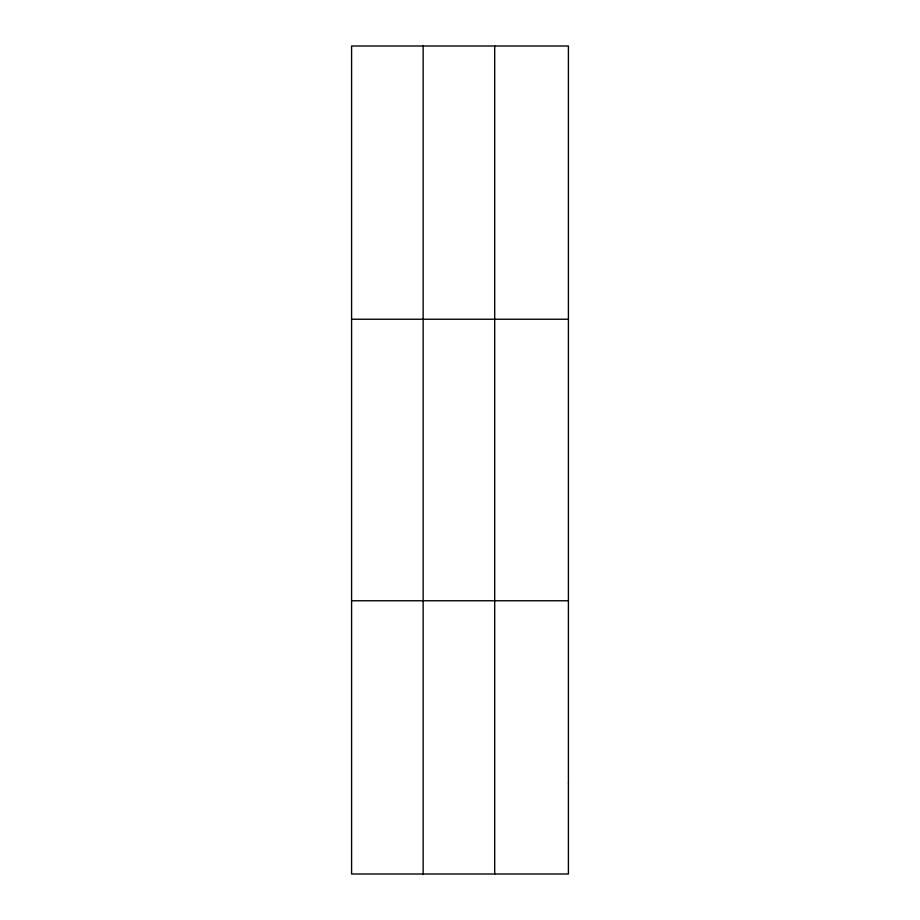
<?xml version="1.0" encoding="UTF-8"?>
<svg xmlns="http://www.w3.org/2000/svg" width="920" height="920" viewBox="0 0 920 920"><rect width="100%" height="100%" fill="white"/><g stroke="black" fill="none" stroke-linecap="round" stroke-linejoin="round"><path stroke-width="1.38" d="M423.142 46L423.142 874M494.695 46L494.695 874M351.589 319.24L568.41 319.24M351.589 600.76L568.41 600.76M568.41 782.92L568.41 874L351.589 874L351.589 46L568.41 46L568.41 782.92"/></g></svg>
